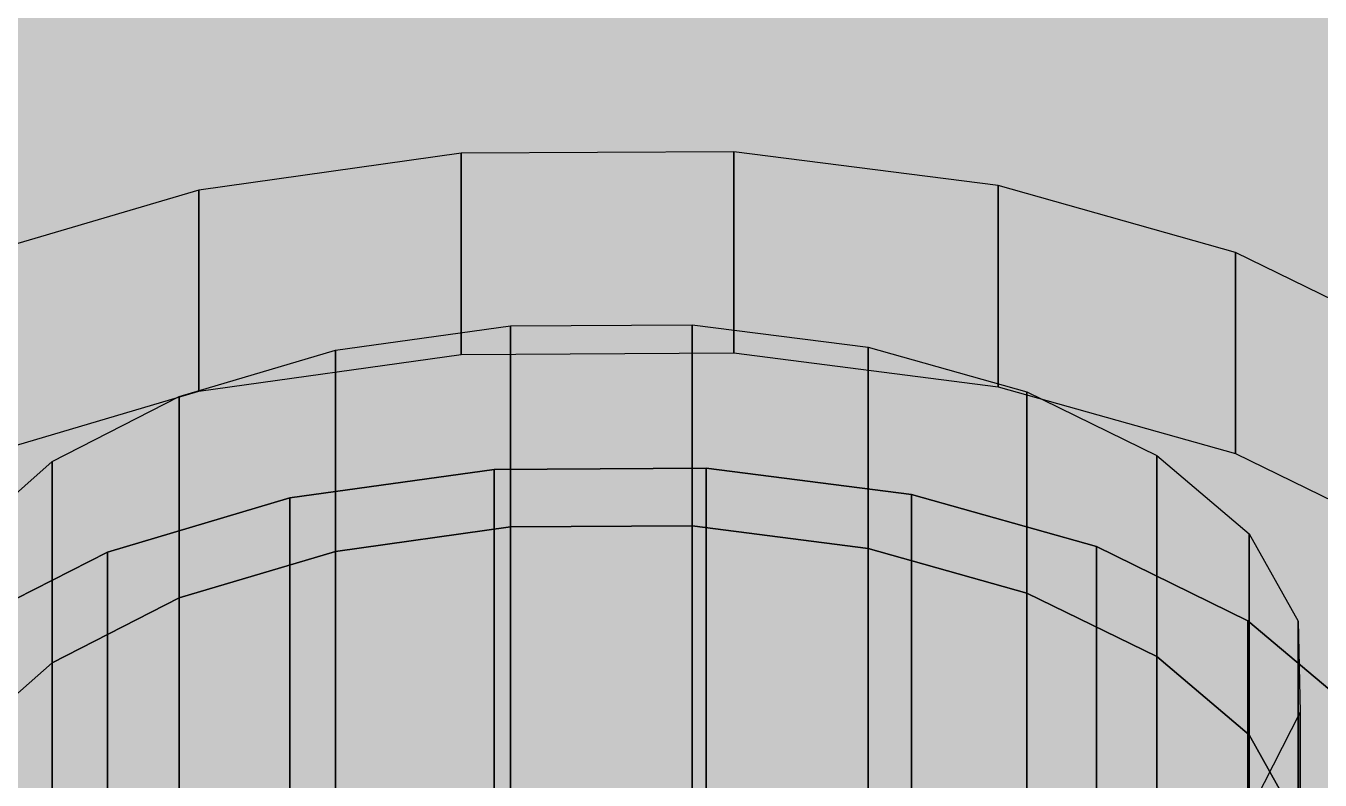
# Model space of a CAD drawing. Header units: millimetres. Extents: x 50 to 612415, y 2 to 4150.
# Drawn here: x 482497.4 to 482515.04, y 1961.71 to 1971.98 of the extents above; entities that cross this region are included whole.
import ezdxf

# ---------------------------------------------------------------- set-up
doc = ezdxf.new("R2010")
doc.units = ezdxf.units.MM
doc.layers.add('HATCH', color=8, linetype='Continuous', lineweight=9)
doc.layers.add('OUTLINE', color=7, linetype='Continuous', lineweight=25)

msp = doc.modelspace()

# ---------------------------------------------------------------- hatches: boundary and pattern name
at = {"layer": 'HATCH', "true_color": 0xccae87}
for points in [[(482233.524, 2328.15), (482301.224, 2041.896), (482511.989, 1964.886)], [(482233.524, 2328.15), (482511.989, 1964.886), (482514.055, 1963.875)], [(482233.524, 2328.15), (482514.055, 1963.875), (482515.527, 1962.632)], [(482233.524, 2328.15), (482515.527, 1962.632), (482727.071, 1884.23)], [(482511.989, 1959.407), (482301.224, 2036.418), (482233.524, 2322.671)], [(482514.055, 1958.397), (482511.989, 1959.407), (482233.524, 2322.671)], [(482515.527, 1957.153), (482514.055, 1958.397), (482233.524, 2322.671)], [(482727.071, 1878.751), (482515.527, 1957.153), (482233.524, 2322.671)], [(482150.778, 2160.098), (482149.302, 2160.82), (482514.055, 1958.397)], [(482149.302, 2160.82), (482298.973, 2039.053), (482511.989, 1959.407)], [(482149.302, 2160.82), (482511.989, 1959.407), (482514.055, 1958.397)], [(482150.778, 2160.098), (482514.055, 1958.397), (482727.071, 1878.751)], [(482150.778, 2153.25), (482514.055, 1951.549), (482727.071, 1871.903)], [(482727.071, 1871.903), (482514.055, 1951.549), (482150.778, 2153.25)], [(482150.778, 2150.511), (482514.055, 1948.809), (482727.071, 1869.164)], [(482727.071, 1869.164), (482514.055, 1948.809), (482150.778, 2150.511)], [(482150.778, 2149.826), (482514.055, 1948.125), (482727.071, 1868.479)], [(482727.071, 1868.479), (482514.055, 1948.125), (482150.778, 2149.826)], [(482150.778, 2146.402), (482514.055, 1944.701), (482727.071, 1865.055)], [(482727.071, 1865.055), (482514.055, 1944.701), (482150.778, 2146.402)], [(482150.778, 2146.402), (482727.071, 1865.055), (482942.153, 1784.399)], [(482942.153, 1784.399), (482727.071, 1865.055), (482150.778, 2146.402)], [(482727.071, 1859.577), (482514.055, 1939.222), (482150.778, 2140.923)], [(482942.153, 1778.921), (482727.071, 1859.577), (482150.778, 2140.923)], [(482301.224, 2041.896), (482301.256, 2040.451), (482511.989, 1964.886)], [(482301.256, 2040.451), (482300.538, 2039.051), (482511.989, 1964.886)], [(482298.973, 2039.053), (482300.445, 2037.809), (482511.989, 1959.407)], [(482300.538, 2039.051), (482503.781, 1965.937), (482506.671, 1965.953)], [(482300.538, 2039.051), (482506.671, 1965.953), (482509.471, 1965.594)], [(482300.538, 2039.051), (482500.998, 1965.548), (482503.781, 1965.937)], [(482300.538, 2039.051), (482509.471, 1965.594), (482511.989, 1964.886)], [(482300.538, 2039.051), (482498.511, 1964.811), (482500.998, 1965.548)], [(482300.538, 2039.051), (482496.49, 1963.779), (482498.511, 1964.811)], [(482300.445, 2037.809), (482301.224, 2036.418), (482511.989, 1959.407)], [(482301.224, 2036.418), (482301.256, 2034.973), (482511.989, 1959.407)], [(482511.989, 1959.407), (482301.256, 2034.973), (482301.224, 2036.418)], [(482301.256, 2034.973), (482300.538, 2033.573), (482511.989, 1959.407)], [(482511.989, 1959.407), (482300.538, 2033.573), (482301.256, 2034.973)], [(482300.538, 2033.573), (482503.781, 1960.459), (482506.671, 1960.474)], [(482506.671, 1960.474), (482503.781, 1960.459), (482300.538, 2033.573)], [(482300.538, 2033.573), (482506.671, 1960.474), (482509.471, 1960.116)], [(482509.471, 1960.116), (482506.671, 1960.474), (482300.538, 2033.573)], [(482300.538, 2033.573), (482500.998, 1960.069), (482503.781, 1960.459)], [(482503.781, 1960.459), (482500.998, 1960.069), (482300.538, 2033.573)], [(482300.538, 2033.573), (482509.471, 1960.116), (482511.989, 1959.407)], [(482511.989, 1959.407), (482509.471, 1960.116), (482300.538, 2033.573)]]:
    msp.add_hatch(color=43, dxfattribs=at).paths.add_polyline_path(points)
at = {"layer": 'HATCH', "true_color": 0xaeb3b7}
for points in [[(482499.756, 1967.002), (482503.334, 1967.503), (482503.334, 1970.242), (482499.756, 1969.741)], [(482507.049, 1967.523), (482510.649, 1967.062), (482510.649, 1969.801), (482507.049, 1970.262)], [(482504.005, 1965.154), (482501.619, 1964.82), (482501.619, 1967.56), (482504.005, 1967.893)], [(482508.881, 1964.86), (482506.482, 1965.168), (482506.482, 1967.907), (482508.881, 1967.6)], [(482500.998, 1943.634), (482503.781, 1944.023), (482503.781, 1965.937), (482500.998, 1965.548)], [(482506.671, 1944.039), (482509.471, 1943.681), (482509.471, 1965.594), (482506.671, 1965.953)], [(482504.005, 1943.24), (482501.619, 1942.907), (482501.619, 1964.82), (482504.005, 1965.154)], [(482508.881, 1942.947), (482506.482, 1943.254), (482506.482, 1965.168), (482508.881, 1964.86)]]:
    msp.add_hatch(color=253, dxfattribs=at).paths.add_polyline_path(points)
at = {"layer": 'HATCH', "true_color": 0xb7bcc0}
for points in [[(482518.436, 1965.992), (482503.334, 1970.242), (482499.756, 1969.741)], [(482518.436, 1965.992), (482507.049, 1970.262), (482503.334, 1970.242)], [(482518.436, 1965.992), (482510.649, 1969.801), (482507.049, 1970.262)], [(482518.436, 1965.992), (482513.887, 1968.89), (482510.649, 1969.801)], [(482499.756, 1969.741), (482496.558, 1968.795), (482493.96, 1967.467)], [(482499.756, 1969.741), (482493.96, 1967.467), (482504.005, 1967.893)], [(482499.756, 1969.741), (482504.005, 1967.893), (482506.482, 1967.907)], [(482499.756, 1969.741), (482506.482, 1967.907), (482508.881, 1967.6)], [(482518.436, 1965.992), (482499.756, 1969.741), (482508.881, 1967.6)], [(482518.436, 1965.992), (482516.543, 1967.591), (482513.887, 1968.89)], [(482493.96, 1967.467), (482501.619, 1967.56), (482504.005, 1967.893)], [(482493.96, 1967.467), (482499.488, 1966.929), (482501.619, 1967.56)], [(482503.334, 1967.503), (482507.049, 1967.523), (482518.436, 1963.253)], [(482507.049, 1967.523), (482510.649, 1967.062), (482518.436, 1963.253)], [(482518.436, 1965.992), (482508.881, 1967.6), (482511.04, 1966.992)], [(482493.96, 1967.467), (482497.756, 1966.043), (482499.488, 1966.929)], [(482496.541, 1964.964), (482497.756, 1966.043), (482493.96, 1967.467)], [(482499.756, 1967.002), (482503.334, 1967.503), (482518.436, 1963.253)], [(482493.96, 1964.727), (482496.558, 1966.055), (482499.756, 1967.002)], [(482504.005, 1965.154), (482493.96, 1964.727), (482499.756, 1967.002)], [(482506.482, 1965.168), (482504.005, 1965.154), (482499.756, 1967.002)], [(482508.881, 1964.86), (482506.482, 1965.168), (482499.756, 1967.002)], [(482508.881, 1964.86), (482499.756, 1967.002), (482518.436, 1963.253)], [(482510.649, 1967.062), (482513.887, 1966.151), (482518.436, 1963.253)], [(482518.436, 1965.992), (482511.04, 1966.992), (482512.811, 1966.126)], [(482518.436, 1965.992), (482512.811, 1966.126), (482514.073, 1965.06)], [(482513.887, 1966.151), (482516.543, 1964.852), (482518.436, 1963.253)], [(482509.471, 1965.594), (482503.781, 1965.937), (482500.998, 1965.548)], [(482509.471, 1965.594), (482506.671, 1965.953), (482503.781, 1965.937)], [(482510.938, 1956.652), (482519.437, 1964.203), (482518.436, 1965.992)], [(482510.938, 1956.652), (482518.436, 1965.992), (482514.153, 1961.429)], [(482518.436, 1965.992), (482514.073, 1965.06), (482514.74, 1963.868)], [(482518.436, 1965.992), (482514.768, 1962.629), (482514.153, 1961.429)], [(482518.436, 1965.992), (482514.74, 1963.868), (482514.768, 1962.629)], [(482509.471, 1965.594), (482500.998, 1965.548), (482498.511, 1964.811)], [(482509.471, 1965.594), (482498.511, 1964.811), (482504.005, 1965.154)], [(482509.471, 1965.594), (482504.005, 1965.154), (482506.482, 1965.168)], [(482509.471, 1965.594), (482506.482, 1965.168), (482508.881, 1964.86)], [(482509.471, 1965.594), (482508.881, 1964.86), (482511.04, 1964.253)], [(482509.471, 1965.594), (482511.04, 1964.253), (482512.811, 1963.387)], [(482516.306, 1961.24), (482511.989, 1964.886), (482509.471, 1965.594)], [(482516.306, 1961.24), (482509.471, 1965.594), (482512.811, 1963.387)], [(482504.005, 1965.154), (482501.619, 1964.82), (482493.96, 1964.727)], [(482498.511, 1964.811), (482501.619, 1964.82), (482504.005, 1965.154)], [(482511.04, 1964.253), (482508.881, 1964.86), (482518.436, 1963.253)], [(482516.306, 1961.24), (482514.055, 1963.875), (482511.989, 1964.886)], [(482501.619, 1964.82), (482499.488, 1964.189), (482493.96, 1964.727)], [(482499.488, 1964.189), (482497.756, 1963.304), (482493.96, 1964.727)], [(482493.96, 1964.727), (482497.756, 1963.304), (482496.541, 1962.225)], [(482498.511, 1964.811), (482496.49, 1963.779), (482501.619, 1964.82)], [(482496.49, 1963.779), (482499.488, 1964.189), (482501.619, 1964.82)], [(482496.49, 1963.779), (482497.756, 1963.304), (482499.488, 1964.189)], [(482512.811, 1963.387), (482511.04, 1964.253), (482518.436, 1963.253)], [(482516.306, 1961.24), (482515.527, 1962.632), (482514.055, 1963.875)], [(482496.541, 1962.225), (482497.756, 1963.304), (482496.49, 1963.779)], [(482514.073, 1962.321), (482512.811, 1963.387), (482518.436, 1963.253)], [(482516.306, 1961.24), (482512.811, 1963.387), (482514.073, 1962.321)], [(482514.74, 1961.128), (482514.073, 1962.321), (482518.436, 1963.253)], [(482516.306, 1961.24), (482514.073, 1962.321), (482514.74, 1961.128)]]:
    msp.add_hatch(color=9, dxfattribs=at).paths.add_polyline_path(points)
at = {"layer": 'HATCH', "true_color": 0xaeb4b7}
for points in [[(482503.334, 1967.503), (482507.049, 1967.523), (482507.049, 1970.262), (482503.334, 1970.242)], [(482506.482, 1965.168), (482504.005, 1965.154), (482504.005, 1967.893), (482506.482, 1967.907)], [(482503.781, 1944.023), (482506.671, 1944.039), (482506.671, 1965.953), (482503.781, 1965.937)], [(482506.482, 1943.254), (482504.005, 1943.24), (482504.005, 1965.154), (482506.482, 1965.168)]]:
    msp.add_hatch(color=253, dxfattribs=at).paths.add_polyline_path(points)
at = {"layer": 'HATCH', "true_color": 0xadb2b6}
for points in [[(482510.649, 1967.062), (482513.887, 1966.151), (482513.887, 1968.89), (482510.649, 1969.801)], [(482496.558, 1966.055), (482499.756, 1967.002), (482499.756, 1969.741), (482496.558, 1968.795)], [(482501.619, 1964.82), (482499.488, 1964.189), (482499.488, 1966.929), (482501.619, 1967.56)], [(482511.04, 1964.253), (482508.881, 1964.86), (482508.881, 1967.6), (482511.04, 1966.992)], [(482509.471, 1943.681), (482511.989, 1942.972), (482511.989, 1964.886), (482509.471, 1965.594)], [(482498.511, 1942.898), (482500.998, 1943.634), (482500.998, 1965.548), (482498.511, 1964.811)], [(482511.04, 1942.339), (482508.881, 1942.947), (482508.881, 1964.86), (482511.04, 1964.253)], [(482501.619, 1942.907), (482499.488, 1942.276), (482499.488, 1964.189), (482501.619, 1964.82)]]:
    msp.add_hatch(color=253, dxfattribs=at).paths.add_polyline_path(points)
at = {"layer": 'HATCH', "true_color": 0xabb0b4}
for points in [[(482513.887, 1966.151), (482516.543, 1964.852), (482516.543, 1967.591), (482513.887, 1968.89)], [(482512.811, 1963.387), (482511.04, 1964.253), (482511.04, 1966.992), (482512.811, 1966.126)], [(482499.488, 1964.189), (482497.756, 1963.304), (482497.756, 1966.043), (482499.488, 1966.929)], [(482511.989, 1942.972), (482514.055, 1941.961), (482514.055, 1963.875), (482511.989, 1964.886)], [(482496.49, 1941.865), (482498.511, 1942.898), (482498.511, 1964.811), (482496.49, 1963.779)], [(482499.488, 1942.276), (482497.756, 1941.39), (482497.756, 1963.304), (482499.488, 1964.189)], [(482512.811, 1941.473), (482511.04, 1942.339), (482511.04, 1964.253), (482512.811, 1963.387)]]:
    msp.add_hatch(color=253, dxfattribs=at).paths.add_polyline_path(points)
at = {"layer": 'HATCH', "true_color": 0xa9aeb1}
for points in [[(482514.073, 1962.321), (482512.811, 1963.387), (482512.811, 1966.126), (482514.073, 1965.06)], [(482514.055, 1941.961), (482515.527, 1940.718), (482515.527, 1962.632), (482514.055, 1963.875)], [(482514.073, 1940.407), (482512.811, 1941.473), (482512.811, 1963.387), (482514.073, 1962.321)]]:
    msp.add_hatch(color=253, dxfattribs=at).paths.add_polyline_path(points)
at = {"layer": 'HATCH', "true_color": 0xa8aeb1}
for points in [[(482497.756, 1963.304), (482496.541, 1962.225), (482496.541, 1964.964), (482497.756, 1966.043)], [(482497.756, 1941.39), (482496.541, 1940.311), (482496.541, 1962.225), (482497.756, 1963.304)]]:
    msp.add_hatch(color=253, dxfattribs=at).paths.add_polyline_path(points)
at = {"layer": 'HATCH', "true_color": 0xc2a680}
for points in [[(482503.781, 1960.459), (482500.998, 1960.069), (482500.998, 1965.548), (482503.781, 1965.937)], [(482509.471, 1960.116), (482506.671, 1960.474), (482506.671, 1965.953), (482509.471, 1965.594)]]:
    msp.add_hatch(color=43, dxfattribs=at).paths.add_polyline_path(points)
at = {"layer": 'HATCH', "true_color": 0xc2a681}
msp.add_hatch(color=43, dxfattribs=at).paths.add_polyline_path([(482506.671, 1960.474), (482503.781, 1960.459), (482503.781, 1965.937), (482506.671, 1965.953)])
at = {"layer": 'HATCH', "true_color": 0xc1a580}
msp.add_hatch(color=33, dxfattribs=at).paths.add_polyline_path([(482511.989, 1959.407), (482509.471, 1960.116), (482509.471, 1965.594), (482511.989, 1964.886)])
at = {"layer": 'HATCH', "true_color": 0xc0a480}
msp.add_hatch(color=33, dxfattribs=at).paths.add_polyline_path([(482500.998, 1960.069), (482498.511, 1959.333), (482498.511, 1964.811), (482500.998, 1965.548)])
at = {"layer": 'HATCH', "true_color": 0xa6abae}
for points in [[(482514.74, 1961.128), (482514.073, 1962.321), (482514.073, 1965.06), (482514.74, 1963.868)], [(482514.153, 1958.69), (482514.768, 1959.89), (482514.768, 1962.629), (482514.153, 1961.429)], [(482514.74, 1939.215), (482514.073, 1940.407), (482514.073, 1962.321), (482514.74, 1961.128)]]:
    msp.add_hatch(color=253, dxfattribs=at).paths.add_polyline_path(points)
at = {"layer": 'HATCH', "true_color": 0xbfa37e}
msp.add_hatch(color=33, dxfattribs=at).paths.add_polyline_path([(482514.055, 1958.397), (482511.989, 1959.407), (482511.989, 1964.886), (482514.055, 1963.875)])
at = {"layer": 'HATCH', "true_color": 0xbea37e}
msp.add_hatch(color=33, dxfattribs=at).paths.add_polyline_path([(482498.511, 1959.333), (482496.49, 1958.3), (482496.49, 1963.779), (482498.511, 1964.811)])
at = {"layer": 'HATCH', "true_color": 0xbca17d}
msp.add_hatch(color=33, dxfattribs=at).paths.add_polyline_path([(482515.527, 1957.153), (482514.055, 1958.397), (482514.055, 1963.875), (482515.527, 1962.632)])
at = {"layer": 'HATCH', "true_color": 0xa3a8ab}
msp.add_hatch(color=253, dxfattribs=at).paths.add_polyline_path([(482514.768, 1959.89), (482514.74, 1961.128), (482514.74, 1963.868), (482514.768, 1962.629)])

# ---------------------------------------------------------------- linework, layer by layer
at = {"layer": 'OUTLINE', "color": 139, "true_color": 0x42544a}
for p, q in [((482503.334, 1970.242), (482499.756, 1969.741)), ((482503.334, 1970.242), (482499.756, 1969.741)), ((482507.049, 1970.262), (482503.334, 1970.242)), ((482507.049, 1970.262), (482503.334, 1970.242)), ((482503.334, 1970.242), (482503.334, 1967.503)), ((482503.334, 1967.503), (482503.334, 1970.242)), ((482507.049, 1967.523), (482507.049, 1970.262)), ((482510.649, 1969.801), (482507.049, 1970.262)), ((482507.049, 1970.262), (482507.049, 1967.523)), ((482510.649, 1969.801), (482507.049, 1970.262)), ((482510.649, 1967.062), (482510.649, 1969.801)), ((482513.887, 1968.89), (482510.649, 1969.801)), ((482510.649, 1969.801), (482510.649, 1967.062)), ((482513.887, 1968.89), (482510.649, 1969.801)), ((482499.756, 1969.741), (482496.558, 1968.795)), ((482499.756, 1969.741), (482496.558, 1968.795)), ((482499.756, 1969.741), (482499.756, 1967.002)), ((482499.756, 1967.002), (482499.756, 1969.741)), ((482513.887, 1966.151), (482513.887, 1968.89)), ((482516.543, 1967.591), (482513.887, 1968.89)), ((482513.887, 1968.89), (482513.887, 1966.151)), ((482516.543, 1967.591), (482513.887, 1968.89)), ((482501.619, 1967.56), (482504.005, 1967.893)), ((482501.619, 1967.56), (482504.005, 1967.893)), ((482504.005, 1967.893), (482506.482, 1967.907)), ((482504.005, 1967.893), (482506.482, 1967.907)), ((482504.005, 1965.154), (482504.005, 1967.893)), ((482504.005, 1967.893), (482504.005, 1965.154)), ((482506.482, 1967.907), (482508.881, 1967.6)), ((482506.482, 1967.907), (482506.482, 1965.168)), ((482506.482, 1965.168), (482506.482, 1967.907)), ((482506.482, 1967.907), (482508.881, 1967.6)), ((482499.488, 1966.929), (482501.619, 1967.56)), ((482499.488, 1966.929), (482501.619, 1967.56)), ((482501.619, 1964.82), (482501.619, 1967.56)), ((482501.619, 1967.56), (482501.619, 1964.82)), ((482503.334, 1967.503), (482507.049, 1967.523)), ((482503.334, 1967.503), (482507.049, 1967.523)), ((482507.049, 1967.523), (482510.649, 1967.062)), ((482507.049, 1967.523), (482510.649, 1967.062)), ((482508.881, 1967.6), (482508.881, 1964.86)), ((482508.881, 1964.86), (482508.881, 1967.6)), ((482508.881, 1967.6), (482511.04, 1966.992)), ((482508.881, 1967.6), (482511.04, 1966.992)), ((482499.756, 1967.002), (482503.334, 1967.503)), ((482499.756, 1967.002), (482503.334, 1967.503)), ((482496.558, 1966.055), (482499.756, 1967.002)), ((482496.558, 1966.055), (482499.756, 1967.002)), ((482510.649, 1967.062), (482513.887, 1966.151)), ((482510.649, 1967.062), (482513.887, 1966.151)), ((482511.04, 1966.992), (482511.04, 1964.253)), ((482511.04, 1964.253), (482511.04, 1966.992)), ((482511.04, 1966.992), (482512.811, 1966.126)), ((482511.04, 1966.992), (482512.811, 1966.126)), ((482497.756, 1966.043), (482499.488, 1966.929)), ((482497.756, 1966.043), (482499.488, 1966.929)), ((482499.488, 1964.189), (482499.488, 1966.929)), ((482499.488, 1966.929), (482499.488, 1964.189)), ((482512.811, 1966.126), (482512.811, 1963.387)), ((482512.811, 1963.387), (482512.811, 1966.126)), ((482512.811, 1966.126), (482514.073, 1965.06)), ((482512.811, 1966.126), (482514.073, 1965.06)), ((482513.887, 1966.151), (482516.543, 1964.852)), ((482513.887, 1966.151), (482516.543, 1964.852)), ((482496.541, 1964.964), (482497.756, 1966.043)), ((482496.541, 1964.964), (482497.756, 1966.043)), ((482497.756, 1963.304), (482497.756, 1966.043)), ((482497.756, 1966.043), (482497.756, 1963.304)), ((482500.998, 1965.548), (482503.781, 1965.937)), ((482503.781, 1965.937), (482500.998, 1965.548)), ((482500.998, 1965.548), (482503.781, 1965.937)), ((482503.781, 1965.937), (482500.998, 1965.548)), ((482503.781, 1965.937), (482506.671, 1965.953)), ((482506.671, 1965.953), (482503.781, 1965.937)), ((482503.781, 1965.937), (482506.671, 1965.953)), ((482506.671, 1965.953), (482503.781, 1965.937)), ((482503.781, 1965.937), (482503.781, 1944.023)), ((482503.781, 1944.023), (482503.781, 1965.937)), ((482503.781, 1960.459), (482503.781, 1965.937)), ((482503.781, 1965.937), (482503.781, 1960.459)), ((482506.671, 1965.953), (482509.471, 1965.594)), ((482506.671, 1944.039), (482506.671, 1965.953)), ((482509.471, 1965.594), (482506.671, 1965.953)), ((482506.671, 1965.953), (482506.671, 1944.039)), ((482506.671, 1965.953), (482506.671, 1960.474)), ((482506.671, 1960.474), (482506.671, 1965.953)), ((482506.671, 1965.953), (482509.471, 1965.594)), ((482509.471, 1965.594), (482506.671, 1965.953)), ((482509.471, 1965.594), (482511.989, 1964.886)), ((482509.471, 1943.681), (482509.471, 1965.594)), ((482511.989, 1964.886), (482509.471, 1965.594)), ((482509.471, 1965.594), (482509.471, 1943.681)), ((482509.471, 1965.594), (482509.471, 1960.116)), ((482509.471, 1960.116), (482509.471, 1965.594)), ((482509.471, 1965.594), (482511.989, 1964.886)), ((482511.989, 1964.886), (482509.471, 1965.594)), ((482498.511, 1964.811), (482500.998, 1965.548)), ((482500.998, 1965.548), (482498.511, 1964.811)), ((482498.511, 1964.811), (482500.998, 1965.548)), ((482500.998, 1965.548), (482498.511, 1964.811)), ((482500.998, 1965.548), (482500.998, 1943.634)), ((482500.998, 1943.634), (482500.998, 1965.548)), ((482500.998, 1960.069), (482500.998, 1965.548)), ((482500.998, 1965.548), (482500.998, 1960.069)), ((482501.619, 1964.82), (482504.005, 1965.154)), ((482501.619, 1964.82), (482504.005, 1965.154)), ((482504.005, 1965.154), (482501.619, 1964.82)), ((482504.005, 1965.154), (482501.619, 1964.82)), ((482504.005, 1965.154), (482506.482, 1965.168)), ((482506.482, 1965.168), (482504.005, 1965.154)), ((482504.005, 1965.154), (482506.482, 1965.168)), ((482506.482, 1965.168), (482504.005, 1965.154)), ((482504.005, 1943.24), (482504.005, 1965.154)), ((482504.005, 1965.154), (482504.005, 1943.24)), ((482506.482, 1965.168), (482506.482, 1943.254)), ((482506.482, 1943.254), (482506.482, 1965.168)), ((482506.482, 1965.168), (482508.881, 1964.86)), ((482508.881, 1964.86), (482506.482, 1965.168)), ((482506.482, 1965.168), (482508.881, 1964.86)), ((482508.881, 1964.86), (482506.482, 1965.168)), ((482514.073, 1965.06), (482514.073, 1962.321)), ((482514.073, 1965.06), (482514.74, 1963.868)), ((482514.073, 1962.321), (482514.073, 1965.06)), ((482514.073, 1965.06), (482514.74, 1963.868)), ((482508.881, 1964.86), (482508.881, 1942.947)), ((482508.881, 1942.947), (482508.881, 1964.86)), ((482508.881, 1964.86), (482511.04, 1964.253)), ((482508.881, 1964.86), (482511.04, 1964.253)), ((482511.04, 1964.253), (482508.881, 1964.86)), ((482511.04, 1964.253), (482508.881, 1964.86)), ((482511.989, 1964.886), (482514.055, 1963.875)), ((482511.989, 1942.972), (482511.989, 1964.886)), ((482514.055, 1963.875), (482511.989, 1964.886)), ((482511.989, 1964.886), (482511.989, 1942.972)), ((482511.989, 1964.886), (482511.989, 1959.407)), ((482511.989, 1959.407), (482511.989, 1964.886)), ((482511.989, 1964.886), (482514.055, 1963.875)), ((482514.055, 1963.875), (482511.989, 1964.886)), ((482496.49, 1963.779), (482498.511, 1964.811)), ((482498.511, 1964.811), (482496.49, 1963.779)), ((482496.49, 1963.779), (482498.511, 1964.811)), ((482498.511, 1964.811), (482496.49, 1963.779)), ((482498.511, 1964.811), (482498.511, 1942.898)), ((482498.511, 1942.898), (482498.511, 1964.811)), ((482498.511, 1959.333), (482498.511, 1964.811)), ((482498.511, 1964.811), (482498.511, 1959.333)), ((482499.488, 1964.189), (482501.619, 1964.82)), ((482501.619, 1964.82), (482499.488, 1964.189)), ((482499.488, 1964.189), (482501.619, 1964.82)), ((482501.619, 1964.82), (482499.488, 1964.189)), ((482501.619, 1942.907), (482501.619, 1964.82)), ((482501.619, 1964.82), (482501.619, 1942.907)), ((482497.756, 1963.304), (482499.488, 1964.189)), ((482499.488, 1964.189), (482497.756, 1963.304)), ((482497.756, 1963.304), (482499.488, 1964.189)), ((482499.488, 1964.189), (482497.756, 1963.304)), ((482499.488, 1942.276), (482499.488, 1964.189)), ((482499.488, 1964.189), (482499.488, 1942.276)), ((482511.04, 1964.253), (482511.04, 1942.339)), ((482511.04, 1942.339), (482511.04, 1964.253)), ((482511.04, 1964.253), (482512.811, 1963.387)), ((482511.04, 1964.253), (482512.811, 1963.387)), ((482512.811, 1963.387), (482511.04, 1964.253)), ((482512.811, 1963.387), (482511.04, 1964.253)), ((482514.055, 1963.875), (482515.527, 1962.632)), ((482514.055, 1941.961), (482514.055, 1963.875)), ((482515.527, 1962.632), (482514.055, 1963.875)), ((482514.055, 1963.875), (482514.055, 1941.961)), ((482514.055, 1963.875), (482514.055, 1958.397)), ((482514.055, 1958.397), (482514.055, 1963.875)), ((482514.055, 1963.875), (482515.527, 1962.632)), ((482515.527, 1962.632), (482514.055, 1963.875)), ((482514.74, 1963.868), (482514.74, 1961.128)), ((482514.74, 1963.868), (482514.768, 1962.629)), ((482514.74, 1961.128), (482514.74, 1963.868)), ((482514.74, 1963.868), (482514.768, 1962.629)), ((482496.541, 1962.225), (482497.756, 1963.304)), ((482497.756, 1963.304), (482496.541, 1962.225)), ((482496.541, 1962.225), (482497.756, 1963.304)), ((482497.756, 1963.304), (482496.541, 1962.225)), ((482497.756, 1941.39), (482497.756, 1963.304)), ((482497.756, 1963.304), (482497.756, 1941.39)), ((482512.811, 1963.387), (482512.811, 1941.473)), ((482512.811, 1941.473), (482512.811, 1963.387)), ((482512.811, 1963.387), (482514.073, 1962.321)), ((482514.073, 1962.321), (482512.811, 1963.387)), ((482514.073, 1962.321), (482512.811, 1963.387)), ((482512.811, 1963.387), (482514.073, 1962.321)), ((482514.768, 1962.629), (482514.153, 1961.429)), ((482514.768, 1962.629), (482514.153, 1961.429)), ((482514.768, 1962.629), (482514.768, 1959.89)), ((482514.768, 1959.89), (482514.768, 1962.629)), ((482514.073, 1962.321), (482514.073, 1940.407)), ((482514.073, 1940.407), (482514.073, 1962.321)), ((482514.073, 1962.321), (482514.74, 1961.128)), ((482514.74, 1961.128), (482514.073, 1962.321)), ((482514.073, 1962.321), (482514.74, 1961.128)), ((482514.74, 1961.128), (482514.073, 1962.321))]:
    msp.add_line(p, q, dxfattribs=at)

doc.saveas('drawing.dxf')
